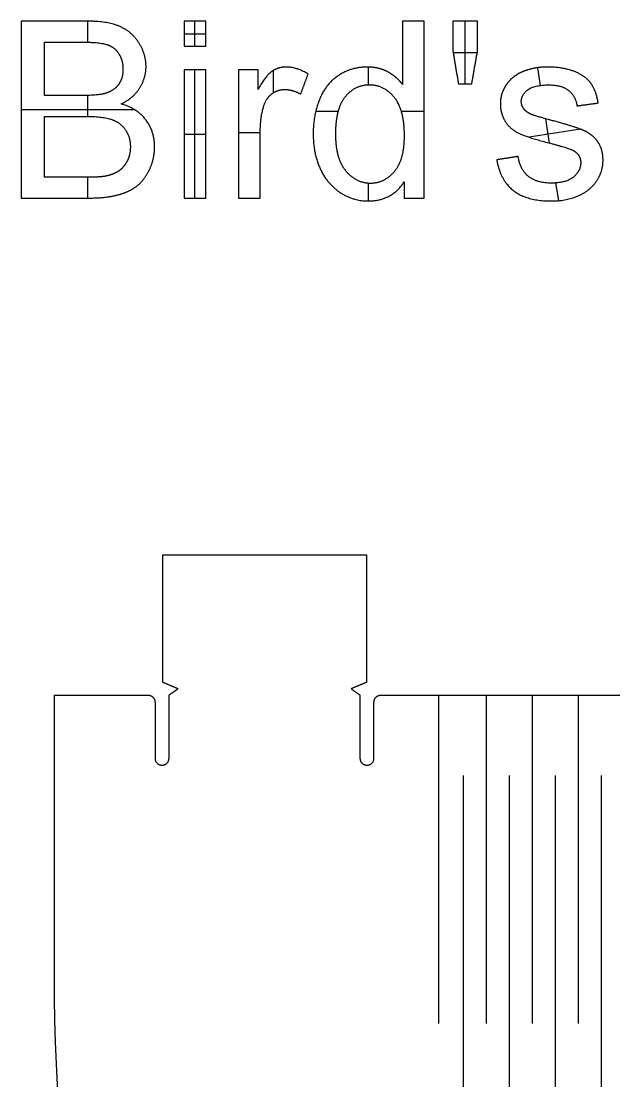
# Model space of a CAD drawing. Header units: millimetres. Extents: x -213 to 898, y -426 to 200.
# Drawn here: x -201.29 to -178.01, y 158.37 to 199.94 of the extents above; entities that cross this region are included whole.
import ezdxf

# ---------------------------------------------------------------- set-up
doc = ezdxf.new("R2010")
doc.units = ezdxf.units.MM
doc.layers.add('Cut', color=1, linetype='Continuous', true_color=0xff0000)
doc.layers.add('Layer 04', color=96, linetype='Continuous', true_color=0x007f00)

msp = doc.modelspace()

# ---------------------------------------------------------------- linework, layer by layer
at = {"layer": 'Cut'}
for p, q in [((-184.887, 160.621), (-184.887, 173.461)), ((-183.017, 160.621), (-183.017, 173.461)), ((-181.208, 160.621), (-181.208, 173.461)), ((-179.399, 160.621), (-179.399, 173.461)), ((-183.921, 147.781), (-183.921, 170.346)), ((-182.112, 147.781), (-182.112, 170.346)), ((-180.303, 147.781), (-180.303, 170.346)), ((-178.494, 147.781), (-178.494, 170.346))]:
    msp.add_line(p, q, dxfattribs=at)
at = {"layer": 'Cut', "color": 1, "true_color": 0xff0000}
for points, degree in [([(-195.73, 174), (-195.73, 176.5), (-195.73, 179)], 2), ([(-195.73, 179), (-191.73, 179), (-187.73, 179)], 2), ([(-187.73, 179), (-187.73, 176.5), (-187.73, 174)], 2), ([(-195.13, 173.75), (-195.43, 173.875), (-195.73, 174)], 2), ([(-187.73, 174), (-188.03, 173.875), (-188.33, 173.75)], 2), ([(-199.984, 162.5), (-199.984, 168), (-199.984, 173.5)], 2), ([(-199.984, 173.5), (-198.146, 173.5), (-196.309, 173.5)], 2), ([(-195.484, 173.5), (-195.307, 173.625), (-195.13, 173.75)], 2), ([(-195.484, 171.025), (-195.484, 172.262), (-195.484, 173.5)], 2), ([(-188.33, 173.75), (-188.157, 173.625), (-187.984, 173.5)], 2), ([(-187.984, 173.5), (-187.984, 172.262), (-187.984, 171.025)], 2), ([(-187.159, 173.5), (-184.821, 173.5), (-182.484, 173.5)], 2), ([(-182.484, 173.5), (-179.419, 173.5), (-176.354, 173.5)], 2), ([(-196.034, 173.225), (-196.034, 172.125), (-196.034, 171.025)], 2), ([(-187.434, 171.025), (-187.434, 172.125), (-187.434, 173.225)], 2), ([(-109.026, 162.5), (-109.03, 143.5), (-124.03, 123.5), (-149.03, 112.5), (-160.03, 112.5), (-185.03, 123.5), (-200.03, 143.5), (-199.984, 162.5)], 3)]:
    msp.add_open_spline(points, degree=degree, dxfattribs=at)
for points in [[(-196.309, 173.5), (-196.034, 173.5), (-196.034, 173.225)], [(-187.434, 173.225), (-187.434, 173.5), (-187.159, 173.5)], [(-196.034, 171.025), (-196.034, 170.75), (-195.759, 170.75)], [(-195.759, 170.75), (-195.484, 170.75), (-195.484, 171.025)], [(-187.984, 171.025), (-187.984, 170.75), (-187.709, 170.75)], [(-187.709, 170.75), (-187.434, 170.75), (-187.434, 171.025)]]:
    msp.add_rational_spline(points, [1, 0.707106781187, 1], degree=2, dxfattribs=at)
at = {"layer": 'Layer 04', "color": 96, "true_color": 0x007f00}
for p, q in [((-198.67, 199.115), (-198.67, 199.938)), ((-198.67, 199.115, 10), (-198.67, 199.938, 10)), ((-194.465, 198.959), (-194.465, 199.938)), ((-194.465, 198.959, 10), (-194.465, 199.938, 10)), ((-183.852, 197.482), (-183.852, 199.938)), ((-183.852, 197.482, 10), (-183.852, 199.938, 10)), ((-194.891, 199.449), (-194.039, 199.449)), ((-194.891, 199.449, 10), (-194.039, 199.449, 10)), ((-184.325, 198.71), (-183.378, 198.71)), ((-184.325, 198.71, 10), (-183.378, 198.71, 10)), ((-194.465, 193), (-194.465, 198.026)), ((-194.465, 193, 10), (-194.465, 198.026, 10)), ((-191.386, 197.13), (-191.386, 198.006)), ((-191.386, 197.13, 10), (-191.386, 198.006, 10)), ((-187.643, 197.435), (-187.643, 198.139)), ((-187.643, 197.435, 10), (-187.643, 198.139, 10)), ((-181.014, 198.113), (-180.905, 197.419)), ((-181.014, 198.113, 10), (-180.905, 197.419, 10)), ((-198.67, 196.204), (-198.67, 197.025)), ((-198.67, 196.204, 10), (-198.67, 197.025, 10)), ((-201.29, 196.469), (-196.843, 196.469)), ((-201.29, 196.469, 10), (-196.843, 196.469, 10)), ((-189.72, 196.412), (-188.841, 196.412)), ((-189.72, 196.412, 10), (-188.841, 196.412, 10)), ((-186.361, 196.412), (-185.463, 196.412)), ((-186.361, 196.412, 10), (-185.463, 196.412, 10)), ((-180.7, 196.112), (-180.55, 195.159)), ((-180.7, 196.112, 10), (-180.55, 195.159, 10)), ((-194.891, 195.513), (-194.039, 195.513)), ((-194.891, 195.513, 10), (-194.039, 195.513, 10)), ((-192.752, 195.57), (-191.9, 195.57)), ((-192.752, 195.57, 10), (-191.9, 195.57, 10)), ((-179.328, 195.703), (-181.34, 195.386)), ((-179.328, 195.703, 10), (-181.34, 195.386, 10)), ((-198.67, 193), (-198.67, 193.819)), ((-198.67, 193, 10), (-198.67, 193.819, 10)), ((-187.643, 192.886), (-187.643, 193.588)), ((-187.643, 192.886, 10), (-187.643, 193.588, 10)), ((-180.303, 193.592), (-180.194, 192.898)), ((-180.303, 193.592, 10), (-180.194, 192.898, 10))]:
    msp.add_line(p, q, dxfattribs=at)
for points in [[(-198.687, 199.938), (-199.989, 199.938), (-201.29, 199.938)], [(-201.29, 199.938), (-201.29, 199.938, 5), (-201.29, 199.938, 10)], [(-198.687, 199.938, 10), (-199.989, 199.938, 10), (-201.29, 199.938, 10)], [(-201.29, 199.938), (-201.29, 196.469), (-201.29, 193)], [(-201.29, 199.938, 10), (-201.29, 196.469, 10), (-201.29, 193, 10)], [(-198.687, 199.938, 5), (-199.989, 199.938, 5), (-201.29, 199.938, 5)], [(-201.29, 199.938, 5), (-201.29, 196.469, 5), (-201.29, 193, 5)], [(-199.989, 199.938), (-199.989, 199.938, 5), (-199.989, 199.938, 10)], [(-198.687, 199.938), (-198.687, 199.938, 5), (-198.687, 199.938, 10)], [(-197.411, 199.728), (-197.411, 199.728, 5), (-197.411, 199.728, 10)], [(-194.039, 199.938), (-194.465, 199.938), (-194.891, 199.938)], [(-194.891, 199.938), (-194.891, 199.938, 5), (-194.891, 199.938, 10)], [(-194.039, 199.938, 10), (-194.465, 199.938, 10), (-194.891, 199.938, 10)], [(-194.891, 199.938), (-194.891, 199.449), (-194.891, 198.959)], [(-194.891, 199.938, 10), (-194.891, 199.449, 10), (-194.891, 198.959, 10)], [(-194.039, 199.938, 5), (-194.465, 199.938, 5), (-194.891, 199.938, 5)], [(-194.891, 199.938, 5), (-194.891, 199.449, 5), (-194.891, 198.959, 5)], [(-194.465, 199.938), (-194.465, 199.938, 5), (-194.465, 199.938, 10)], [(-194.039, 198.959), (-194.039, 199.449), (-194.039, 199.938)], [(-194.039, 199.938), (-194.039, 199.938, 5), (-194.039, 199.938, 10)], [(-194.039, 198.959, 10), (-194.039, 199.449, 10), (-194.039, 199.938, 10)], [(-194.039, 198.959, 5), (-194.039, 199.449, 5), (-194.039, 199.938, 5)], [(-185.463, 199.938), (-185.887, 199.938), (-186.31, 199.938)], [(-186.31, 199.938), (-186.31, 199.938, 5), (-186.31, 199.938, 10)], [(-185.463, 199.938, 10), (-185.887, 199.938, 10), (-186.31, 199.938, 10)], [(-186.31, 199.938), (-186.31, 198.694), (-186.31, 197.449)], [(-186.31, 199.938, 10), (-186.31, 198.694, 10), (-186.31, 197.449, 10)], [(-185.463, 199.938, 5), (-185.887, 199.938, 5), (-186.31, 199.938, 5)], [(-186.31, 199.938, 5), (-186.31, 198.694, 5), (-186.31, 197.449, 5)], [(-185.887, 199.938), (-185.887, 199.938, 5), (-185.887, 199.938, 10)], [(-185.463, 193), (-185.463, 196.469), (-185.463, 199.938)], [(-185.463, 199.938), (-185.463, 199.938, 5), (-185.463, 199.938, 10)], [(-185.463, 193, 10), (-185.463, 196.469, 10), (-185.463, 199.938, 10)], [(-185.463, 193, 5), (-185.463, 196.469, 5), (-185.463, 199.938, 5)], [(-183.366, 199.938), (-183.852, 199.938), (-184.337, 199.938)], [(-184.337, 199.938), (-184.337, 199.938, 5), (-184.337, 199.938, 10)], [(-183.366, 199.938, 10), (-183.852, 199.938, 10), (-184.337, 199.938, 10)], [(-184.337, 199.938), (-184.337, 199.359), (-184.337, 198.779)], [(-184.337, 199.938, 10), (-184.337, 199.359, 10), (-184.337, 198.779, 10)], [(-183.366, 199.938, 5), (-183.852, 199.938, 5), (-184.337, 199.938, 5)], [(-184.337, 199.938, 5), (-184.337, 199.359, 5), (-184.337, 198.779, 5)], [(-183.852, 199.938), (-183.852, 199.938, 5), (-183.852, 199.938, 10)], [(-183.366, 198.779), (-183.366, 199.359), (-183.366, 199.938)], [(-183.366, 199.938), (-183.366, 199.938, 5), (-183.366, 199.938, 10)], [(-183.366, 198.779, 10), (-183.366, 199.359, 10), (-183.366, 199.938, 10)], [(-183.366, 198.779, 5), (-183.366, 199.359, 5), (-183.366, 199.938, 5)], [(-200.372, 197.023), (-200.372, 198.071), (-200.372, 199.12)], [(-200.372, 199.12), (-200.372, 199.12, 5), (-200.372, 199.12, 10)], [(-200.372, 197.023, 10), (-200.372, 198.071, 10), (-200.372, 199.12, 10)], [(-200.372, 199.12), (-199.678, 199.12), (-198.985, 199.12)], [(-200.372, 199.12, 10), (-199.678, 199.12, 10), (-198.985, 199.12, 10)], [(-200.372, 197.023, 5), (-200.372, 198.071, 5), (-200.372, 199.12, 5)], [(-200.372, 199.12, 5), (-199.678, 199.12, 5), (-198.985, 199.12, 5)], [(-199.678, 199.12), (-199.678, 199.12, 5), (-199.678, 199.12, 10)], [(-198.985, 199.12), (-198.985, 199.12, 5), (-198.985, 199.12, 10)], [(-194.891, 199.449), (-194.891, 199.449, 5), (-194.891, 199.449, 10)], [(-194.039, 199.449), (-194.039, 199.449, 5), (-194.039, 199.449, 10)], [(-184.337, 199.359), (-184.337, 199.359, 5), (-184.337, 199.359, 10)], [(-183.366, 199.359), (-183.366, 199.359, 5), (-183.366, 199.359, 10)], [(-197.93, 199.023), (-197.93, 199.023, 5), (-197.93, 199.023, 10)], [(-196.659, 199.079), (-196.659, 199.079, 5), (-196.659, 199.079, 10)], [(-194.891, 198.959), (-194.465, 198.959), (-194.039, 198.959)], [(-194.891, 198.959, 10), (-194.465, 198.959, 10), (-194.039, 198.959, 10)], [(-194.891, 198.959), (-194.891, 198.959, 5), (-194.891, 198.959, 10)], [(-194.891, 198.959, 5), (-194.465, 198.959, 5), (-194.039, 198.959, 5)], [(-194.465, 198.959), (-194.465, 198.959, 5), (-194.465, 198.959, 10)], [(-194.039, 198.959), (-194.039, 198.959, 5), (-194.039, 198.959, 10)], [(-184.337, 198.779), (-184.337, 198.779, 5), (-184.337, 198.779, 10)], [(-184.337, 198.779), (-184.228, 198.13), (-184.119, 197.482)], [(-184.337, 198.779, 10), (-184.228, 198.13, 10), (-184.119, 197.482, 10)], [(-184.337, 198.779, 5), (-184.228, 198.13, 5), (-184.119, 197.482, 5)], [(-183.594, 197.482), (-183.48, 198.13), (-183.366, 198.779)], [(-183.594, 197.482, 10), (-183.48, 198.13, 10), (-183.366, 198.779, 10)], [(-183.594, 197.482, 5), (-183.48, 198.13, 5), (-183.366, 198.779, 5)], [(-183.366, 198.779), (-183.366, 198.779, 5), (-183.366, 198.779, 10)], [(-197.456, 198.663), (-197.456, 198.663, 5), (-197.456, 198.663, 10)], [(-186.31, 198.694), (-186.31, 198.694, 5), (-186.31, 198.694, 10)], [(-200.372, 198.071), (-200.372, 198.071, 5), (-200.372, 198.071, 10)], [(-197.291, 198.055), (-197.291, 198.055, 5), (-197.291, 198.055, 10)], [(-196.387, 198.164), (-196.387, 198.164, 5), (-196.387, 198.164, 10)], [(-194.039, 198.026), (-194.465, 198.026), (-194.891, 198.026)], [(-194.891, 198.026), (-194.891, 198.026, 5), (-194.891, 198.026, 10)], [(-194.039, 198.026, 10), (-194.465, 198.026, 10), (-194.891, 198.026, 10)], [(-194.891, 198.026), (-194.891, 195.513), (-194.891, 193)], [(-194.891, 198.026, 10), (-194.891, 195.513, 10), (-194.891, 193, 10)], [(-194.039, 198.026, 5), (-194.465, 198.026, 5), (-194.891, 198.026, 5)], [(-194.891, 198.026, 5), (-194.891, 195.513, 5), (-194.891, 193, 5)], [(-194.465, 198.026), (-194.465, 198.026, 5), (-194.465, 198.026, 10)], [(-194.039, 193), (-194.039, 195.513), (-194.039, 198.026)], [(-194.039, 198.026), (-194.039, 198.026, 5), (-194.039, 198.026, 10)], [(-194.039, 193, 10), (-194.039, 195.513, 10), (-194.039, 198.026, 10)], [(-194.039, 193, 5), (-194.039, 195.513, 5), (-194.039, 198.026, 5)], [(-191.985, 198.026), (-192.368, 198.026), (-192.752, 198.026)], [(-192.752, 198.026), (-192.752, 198.026, 5), (-192.752, 198.026, 10)], [(-191.985, 198.026, 10), (-192.368, 198.026, 10), (-192.752, 198.026, 10)], [(-192.752, 198.026), (-192.752, 195.513), (-192.752, 193)], [(-192.752, 198.026, 10), (-192.752, 195.513, 10), (-192.752, 193, 10)], [(-191.985, 198.026, 5), (-192.368, 198.026, 5), (-192.752, 198.026, 5)], [(-192.752, 198.026, 5), (-192.752, 195.513, 5), (-192.752, 193, 5)], [(-192.368, 198.026), (-192.368, 198.026, 5), (-192.368, 198.026, 10)], [(-191.985, 197.264), (-191.985, 197.645), (-191.985, 198.026)], [(-191.985, 198.026), (-191.985, 198.026, 5), (-191.985, 198.026, 10)], [(-191.985, 197.264, 10), (-191.985, 197.645, 10), (-191.985, 198.026, 10)], [(-191.985, 197.264, 5), (-191.985, 197.645, 5), (-191.985, 198.026, 5)], [(-191.443, 197.97), (-191.443, 197.97, 5), (-191.443, 197.97, 10)], [(-190.897, 198.14), (-190.897, 198.14, 5), (-190.897, 198.14, 10)], [(-187.697, 198.14), (-187.697, 198.14, 5), (-187.697, 198.14, 10)], [(-186.888, 197.948), (-186.888, 197.948, 5), (-186.888, 197.948, 10)], [(-184.228, 198.13), (-184.228, 198.13, 5), (-184.228, 198.13, 10)], [(-183.48, 198.13), (-183.48, 198.13, 5), (-183.48, 198.13, 10)], [(-181.357, 198.038), (-181.357, 198.038, 5), (-181.357, 198.038, 10)], [(-180.621, 198.14), (-180.621, 198.14, 5), (-180.621, 198.14, 10)], [(-179.582, 197.97), (-179.582, 197.97, 5), (-179.582, 197.97, 10)], [(-191.985, 197.645), (-191.985, 197.645, 5), (-191.985, 197.645, 10)], [(-190.314, 197.075), (-190.168, 197.47), (-190.021, 197.865)], [(-190.314, 197.075, 10), (-190.168, 197.47, 10), (-190.021, 197.865, 10)], [(-190.314, 197.075, 5), (-190.168, 197.47, 5), (-190.021, 197.865, 5)], [(-190.168, 197.47), (-190.168, 197.47, 5), (-190.168, 197.47, 10)], [(-190.021, 197.865), (-190.021, 197.865, 5), (-190.021, 197.865, 10)], [(-188.819, 197.813), (-188.819, 197.813, 5), (-188.819, 197.813, 10)], [(-184.119, 197.482), (-183.856, 197.482), (-183.594, 197.482)], [(-184.119, 197.482, 10), (-183.856, 197.482, 10), (-183.594, 197.482, 10)], [(-184.119, 197.482), (-184.119, 197.482, 5), (-184.119, 197.482, 10)], [(-184.119, 197.482, 5), (-183.856, 197.482, 5), (-183.594, 197.482, 5)], [(-183.856, 197.482), (-183.856, 197.482, 5), (-183.856, 197.482, 10)], [(-183.594, 197.482), (-183.594, 197.482, 5), (-183.594, 197.482, 10)], [(-181.899, 197.79), (-181.899, 197.79, 5), (-181.899, 197.79, 10)], [(-178.922, 197.508), (-178.922, 197.508, 5), (-178.922, 197.508, 10)], [(-197.996, 197.103), (-197.996, 197.103, 5), (-197.996, 197.103, 10)], [(-197.468, 197.449), (-197.468, 197.449, 5), (-197.468, 197.449, 10)], [(-196.628, 197.326), (-196.628, 197.326, 5), (-196.628, 197.326, 10)], [(-191.985, 197.264), (-191.985, 197.264, 5), (-191.985, 197.264, 10)], [(-191.441, 197.092), (-191.441, 197.092, 5), (-191.441, 197.092, 10)], [(-190.939, 197.26), (-190.939, 197.26, 5), (-190.939, 197.26, 10)], [(-190.314, 197.075), (-190.314, 197.075, 5), (-190.314, 197.075, 10)], [(-187.617, 197.435), (-187.617, 197.435, 5), (-187.617, 197.435, 10)], [(-186.31, 197.449), (-186.31, 197.449, 5), (-186.31, 197.449, 10)], [(-182.318, 197.314), (-182.318, 197.314, 5), (-182.318, 197.314, 10)], [(-181.398, 197.245), (-181.398, 197.245, 5), (-181.398, 197.245, 10)], [(-180.56, 197.439), (-180.56, 197.439, 5), (-180.56, 197.439, 10)], [(-179.791, 197.222), (-179.791, 197.222, 5), (-179.791, 197.222, 10)], [(-198.872, 197.023), (-199.622, 197.023), (-200.372, 197.023)], [(-200.372, 197.023), (-200.372, 197.023, 5), (-200.372, 197.023, 10)], [(-198.872, 197.023, 10), (-199.622, 197.023, 10), (-200.372, 197.023, 10)], [(-198.872, 197.023, 5), (-199.622, 197.023, 5), (-200.372, 197.023, 5)], [(-199.622, 197.023), (-199.622, 197.023, 5), (-199.622, 197.023, 10)], [(-198.872, 197.023), (-198.872, 197.023, 5), (-198.872, 197.023, 10)], [(-197.357, 196.692), (-197.357, 196.692, 5), (-197.357, 196.692, 10)], [(-191.758, 196.625), (-191.758, 196.625, 5), (-191.758, 196.625, 10)], [(-189.571, 196.874), (-189.571, 196.874, 5), (-189.571, 196.874, 10)], [(-188.566, 196.971), (-188.566, 196.971, 5), (-188.566, 196.971, 10)], [(-186.637, 196.952), (-186.637, 196.952, 5), (-186.637, 196.952, 10)], [(-182.472, 196.692), (-182.472, 196.692, 5), (-182.472, 196.692, 10)], [(-181.648, 196.791), (-181.648, 196.791, 5), (-181.648, 196.791, 10)], [(-179.462, 196.616), (-179.045, 196.673), (-178.629, 196.73)], [(-179.462, 196.616, 10), (-179.045, 196.673, 10), (-178.629, 196.73, 10)], [(-179.462, 196.616, 5), (-179.045, 196.673, 5), (-178.629, 196.73, 5)], [(-179.045, 196.673), (-179.045, 196.673, 5), (-179.045, 196.673, 10)], [(-178.629, 196.73), (-178.629, 196.73, 5), (-178.629, 196.73, 10)], [(-201.29, 196.469), (-201.29, 196.469, 5), (-201.29, 196.469, 10)], [(-185.463, 196.469), (-185.463, 196.469, 5), (-185.463, 196.469, 10)], [(-181.544, 196.493), (-181.544, 196.493, 5), (-181.544, 196.493, 10)], [(-180.465, 196.048), (-181.09, 196.218), (-181.218, 196.266)], [(-181.218, 196.266), (-181.218, 196.266, 5), (-181.218, 196.266, 10)], [(-180.465, 196.048, 10), (-181.09, 196.218, 10), (-181.218, 196.266, 10)], [(-180.465, 196.048, 5), (-181.09, 196.218, 5), (-181.218, 196.266, 5)], [(-179.462, 196.616), (-179.462, 196.616, 5), (-179.462, 196.616, 10)], [(-200.372, 193.819), (-200.372, 195.011), (-200.372, 196.204)], [(-200.372, 196.204), (-200.372, 196.204, 5), (-200.372, 196.204, 10)], [(-200.372, 193.819, 10), (-200.372, 195.011, 10), (-200.372, 196.204, 10)], [(-200.372, 196.204), (-199.57, 196.204), (-198.767, 196.204)], [(-200.372, 196.204, 10), (-199.57, 196.204, 10), (-198.767, 196.204, 10)], [(-200.372, 193.819, 5), (-200.372, 195.011, 5), (-200.372, 196.204, 5)], [(-200.372, 196.204, 5), (-199.57, 196.204, 5), (-198.767, 196.204, 5)], [(-199.57, 196.204), (-199.57, 196.204, 5), (-199.57, 196.204, 10)], [(-198.767, 196.204), (-198.767, 196.204, 5), (-198.767, 196.204, 10)], [(-197.752, 196.088), (-197.752, 196.088, 5), (-197.752, 196.088, 10)], [(-196.389, 196.062), (-196.389, 196.062, 5), (-196.389, 196.062, 10)], [(-182.285, 196.017), (-182.285, 196.017, 5), (-182.285, 196.017, 10)], [(-180.966, 196.188), (-180.966, 196.188, 5), (-180.966, 196.188, 10)], [(-180.465, 196.048), (-180.465, 196.048, 5), (-180.465, 196.048, 10)], [(-197.201, 195.686), (-197.201, 195.686, 5), (-197.201, 195.686, 10)], [(-194.891, 195.513), (-194.891, 195.513, 5), (-194.891, 195.513, 10)], [(-194.039, 195.513), (-194.039, 195.513, 5), (-194.039, 195.513, 10)], [(-192.752, 195.513), (-192.752, 195.513, 5), (-192.752, 195.513, 10)], [(-191.9, 193), (-191.9, 194.316), (-191.9, 195.632)], [(-191.9, 195.632), (-191.9, 195.632, 5), (-191.9, 195.632, 10)], [(-191.9, 193, 10), (-191.9, 194.316, 10), (-191.9, 195.632, 10)], [(-191.9, 193, 5), (-191.9, 194.316, 5), (-191.9, 195.632, 5)], [(-189.822, 195.508), (-189.822, 195.508, 5), (-189.822, 195.508, 10)], [(-188.947, 195.508), (-188.947, 195.508, 5), (-188.947, 195.508, 10)], [(-186.239, 195.437), (-186.239, 195.437, 5), (-186.239, 195.437, 10)], [(-181.736, 195.539), (-181.736, 195.539, 5), (-181.736, 195.539, 10)], [(-179.204, 195.653), (-179.204, 195.653, 5), (-179.204, 195.653, 10)], [(-200.372, 195.011), (-200.372, 195.011, 5), (-200.372, 195.011, 10)], [(-197.002, 195.011), (-197.002, 195.011, 5), (-197.002, 195.011, 10)], [(-196.051, 195.011), (-196.051, 195.011, 5), (-196.051, 195.011, 10)], [(-180.437, 195.13), (-180.437, 195.13, 5), (-180.437, 195.13, 10)], [(-178.643, 195.206), (-178.643, 195.206, 5), (-178.643, 195.206, 10)], [(-181.771, 194.633), (-182.193, 194.567), (-182.614, 194.5)], [(-181.771, 194.633, 10), (-182.193, 194.567, 10), (-182.614, 194.5, 10)], [(-181.771, 194.633, 5), (-182.193, 194.567, 5), (-182.614, 194.5, 5)], [(-182.193, 194.567), (-182.193, 194.567, 5), (-182.193, 194.567, 10)], [(-181.771, 194.633), (-181.771, 194.633, 5), (-181.771, 194.633, 10)], [(-179.566, 194.841), (-179.566, 194.841, 5), (-179.566, 194.841, 10)], [(-197.139, 194.427), (-197.139, 194.427, 5), (-197.139, 194.427, 10)], [(-191.9, 194.316), (-191.9, 194.316, 5), (-191.9, 194.316, 10)], [(-189.545, 194.143), (-189.545, 194.143, 5), (-189.545, 194.143, 10)], [(-182.614, 194.5), (-182.614, 194.5, 5), (-182.614, 194.5, 10)], [(-179.315, 194.387), (-179.315, 194.387, 5), (-179.315, 194.387, 10)], [(-178.439, 194.477), (-178.439, 194.477, 5), (-178.439, 194.477, 10)], [(-198.644, 193.819), (-199.508, 193.819), (-200.372, 193.819)], [(-200.372, 193.819), (-200.372, 193.819, 5), (-200.372, 193.819, 10)], [(-198.644, 193.819, 10), (-199.508, 193.819, 10), (-200.372, 193.819, 10)], [(-198.644, 193.819, 5), (-199.508, 193.819, 5), (-200.372, 193.819, 5)], [(-199.508, 193.819), (-199.508, 193.819, 5), (-199.508, 193.819, 10)], [(-198.644, 193.819), (-198.644, 193.819, 5), (-198.644, 193.819, 10)], [(-198.02, 193.852), (-198.02, 193.852, 5), (-198.02, 193.852, 10)], [(-197.49, 194.041), (-197.49, 194.041, 5), (-197.49, 194.041, 10)], [(-196.257, 194.105), (-196.257, 194.105, 5), (-196.257, 194.105, 10)], [(-188.54, 194.065), (-188.54, 194.065, 5), (-188.54, 194.065, 10)], [(-186.63, 194.044), (-186.63, 194.044, 5), (-186.63, 194.044, 10)], [(-181.376, 193.857), (-181.376, 193.857, 5), (-181.376, 193.857, 10)], [(-179.599, 193.826), (-179.599, 193.826, 5), (-179.599, 193.826, 10)], [(-196.765, 193.459), (-196.765, 193.459, 5), (-196.765, 193.459, 10)], [(-187.579, 193.587), (-187.579, 193.587, 5), (-187.579, 193.587, 10)], [(-186.254, 193.634), (-186.254, 193.317), (-186.254, 193)], [(-186.254, 193.634, 10), (-186.254, 193.317, 10), (-186.254, 193, 10)], [(-186.254, 193.634), (-186.254, 193.634, 5), (-186.254, 193.634, 10)], [(-186.254, 193.634, 5), (-186.254, 193.317, 5), (-186.254, 193, 5)], [(-186.254, 193.317), (-186.254, 193.317, 5), (-186.254, 193.317, 10)], [(-180.47, 193.587), (-180.47, 193.587, 5), (-180.47, 193.587, 10)], [(-178.688, 193.674), (-178.688, 193.674, 5), (-178.688, 193.674, 10)], [(-201.29, 193), (-201.29, 193, 5), (-201.29, 193, 10)], [(-201.29, 193), (-199.967, 193), (-198.644, 193)], [(-201.29, 193, 10), (-199.967, 193, 10), (-198.644, 193, 10)], [(-201.29, 193, 5), (-199.967, 193, 5), (-198.644, 193, 5)], [(-199.967, 193), (-199.967, 193, 5), (-199.967, 193, 10)], [(-198.644, 193), (-198.644, 193, 5), (-198.644, 193, 10)], [(-197.525, 193.116), (-197.525, 193.116, 5), (-197.525, 193.116, 10)], [(-194.891, 193), (-194.465, 193), (-194.039, 193)], [(-194.891, 193, 10), (-194.465, 193, 10), (-194.039, 193, 10)], [(-194.891, 193), (-194.891, 193, 5), (-194.891, 193, 10)], [(-194.891, 193, 5), (-194.465, 193, 5), (-194.039, 193, 5)], [(-194.465, 193), (-194.465, 193, 5), (-194.465, 193, 10)], [(-194.039, 193), (-194.039, 193, 5), (-194.039, 193, 10)], [(-192.752, 193), (-192.752, 193, 5), (-192.752, 193, 10)], [(-192.752, 193), (-192.326, 193), (-191.9, 193)], [(-192.752, 193, 10), (-192.326, 193, 10), (-191.9, 193, 10)], [(-192.752, 193, 5), (-192.326, 193, 5), (-191.9, 193, 5)], [(-192.326, 193), (-192.326, 193, 5), (-192.326, 193, 10)], [(-191.9, 193), (-191.9, 193, 5), (-191.9, 193, 10)], [(-188.764, 193.218), (-188.764, 193.218, 5), (-188.764, 193.218, 10)], [(-187.659, 192.886), (-187.659, 192.886, 5), (-187.659, 192.886, 10)], [(-186.254, 193), (-186.254, 193, 5), (-186.254, 193, 10)], [(-186.254, 193), (-185.858, 193), (-185.463, 193)], [(-186.254, 193, 10), (-185.858, 193, 10), (-185.463, 193, 10)], [(-186.254, 193, 5), (-185.858, 193, 5), (-185.463, 193, 5)], [(-185.858, 193), (-185.858, 193, 5), (-185.858, 193, 10)], [(-185.463, 193), (-185.463, 193, 5), (-185.463, 193, 10)], [(-181.958, 193.293), (-181.958, 193.293, 5), (-181.958, 193.293, 10)], [(-180.465, 192.886), (-180.465, 192.886, 5), (-180.465, 192.886, 10)], [(-179.405, 193.092), (-179.405, 193.092, 5), (-179.405, 193.092, 10)]]:
    msp.add_open_spline(points, degree=2, dxfattribs=at)
for points, knots in [([(-197.357, 196.692), (-196.87, 196.933), (-196.628, 197.326), (-196.387, 197.719), (-196.387, 198.164), (-196.387, 198.642), (-196.659, 199.079), (-196.931, 199.517), (-197.411, 199.728), (-197.892, 199.938), (-198.687, 199.938)], [18.187289, 18.187289, 18.187289, 19.187289, 19.187289, 20.187289, 20.187289, 21.187289, 21.187289, 22.187289, 22.187289, 23.187289, 23.187289, 23.187289]), ([(-197.357, 196.692, 10), (-196.87, 196.933, 10), (-196.628, 197.326, 10), (-196.387, 197.719, 10), (-196.387, 198.164, 10), (-196.387, 198.642, 10), (-196.659, 199.079, 10), (-196.931, 199.517, 10), (-197.411, 199.728, 10), (-197.892, 199.938, 10), (-198.687, 199.938, 10)], [18.187289, 18.187289, 18.187289, 19.187289, 19.187289, 20.187289, 20.187289, 21.187289, 21.187289, 22.187289, 22.187289, 23.187289, 23.187289, 23.187289]), ([(-197.357, 196.692, 5), (-196.87, 196.933, 5), (-196.628, 197.326, 5), (-196.387, 197.719, 5), (-196.387, 198.164, 5), (-196.387, 198.642, 5), (-196.659, 199.079, 5), (-196.931, 199.517, 5), (-197.411, 199.728, 5), (-197.892, 199.938, 5), (-198.687, 199.938, 5)], [18.187289, 18.187289, 18.187289, 19.187289, 19.187289, 20.187289, 20.187289, 21.187289, 21.187289, 22.187289, 22.187289, 23.187289, 23.187289, 23.187289]), ([(-198.985, 199.12), (-198.237, 199.12), (-197.93, 199.023), (-197.622, 198.926), (-197.456, 198.663), (-197.291, 198.4), (-197.291, 198.055), (-197.291, 197.69), (-197.468, 197.449), (-197.646, 197.208), (-197.996, 197.103), (-198.261, 197.023), (-198.872, 197.023)], [40.888438, 40.888438, 40.888438, 41.888438, 41.888438, 42.888438, 42.888438, 43.888438, 43.888438, 44.888438, 44.888438, 45.888438, 45.888438, 46.888438, 46.888438, 46.888438]), ([(-198.985, 199.12, 10), (-198.237, 199.12, 10), (-197.93, 199.023, 10), (-197.622, 198.926, 10), (-197.456, 198.663, 10), (-197.291, 198.4, 10), (-197.291, 198.055, 10), (-197.291, 197.69, 10), (-197.468, 197.449, 10), (-197.646, 197.208, 10), (-197.996, 197.103, 10), (-198.261, 197.023, 10), (-198.872, 197.023, 10)], [40.888438, 40.888438, 40.888438, 41.888438, 41.888438, 42.888438, 42.888438, 43.888438, 43.888438, 44.888438, 44.888438, 45.888438, 45.888438, 46.888438, 46.888438, 46.888438]), ([(-198.985, 199.12, 5), (-198.237, 199.12, 5), (-197.93, 199.023, 5), (-197.622, 198.926, 5), (-197.456, 198.663, 5), (-197.291, 198.4, 5), (-197.291, 198.055, 5), (-197.291, 197.69, 5), (-197.468, 197.449, 5), (-197.646, 197.208, 5), (-197.996, 197.103, 5), (-198.261, 197.023, 5), (-198.872, 197.023, 5)], [40.888438, 40.888438, 40.888438, 41.888438, 41.888438, 42.888438, 42.888438, 43.888438, 43.888438, 44.888438, 44.888438, 45.888438, 45.888438, 46.888438, 46.888438, 46.888438]), ([(-190.021, 197.865), (-190.466, 198.14), (-190.897, 198.14), (-191.195, 198.14), (-191.443, 197.97), (-191.692, 197.799), (-191.985, 197.264)], [15.03854, 15.03854, 15.03854, 16.03854, 16.03854, 17.03854, 17.03854, 18.03854, 18.03854, 18.03854]), ([(-190.021, 197.865, 10), (-190.466, 198.14, 10), (-190.897, 198.14, 10), (-191.195, 198.14, 10), (-191.443, 197.97, 10), (-191.692, 197.799, 10), (-191.985, 197.264, 10)], [15.03854, 15.03854, 15.03854, 16.03854, 16.03854, 17.03854, 17.03854, 18.03854, 18.03854, 18.03854]), ([(-190.021, 197.865, 5), (-190.466, 198.14, 5), (-190.897, 198.14, 5), (-191.195, 198.14, 5), (-191.443, 197.97, 5), (-191.692, 197.799, 5), (-191.985, 197.264, 5)], [15.03854, 15.03854, 15.03854, 16.03854, 16.03854, 17.03854, 17.03854, 18.03854, 18.03854, 18.03854]), ([(-186.31, 197.449), (-186.533, 197.757), (-186.888, 197.948), (-187.243, 198.14), (-187.697, 198.14), (-188.317, 198.14), (-188.819, 197.813), (-189.32, 197.487), (-189.571, 196.874), (-189.822, 196.261), (-189.822, 195.508), (-189.822, 194.737), (-189.545, 194.143), (-189.268, 193.549), (-188.764, 193.218), (-188.26, 192.886), (-187.659, 192.886), (-186.732, 192.886), (-186.254, 193.634)], [11.699797, 11.699797, 11.699797, 12.699797, 12.699797, 13.699797, 13.699797, 14.699797, 14.699797, 15.699797, 15.699797, 16.699797, 16.699797, 17.699797, 17.699797, 18.699797, 18.699797, 19.699797, 19.699797, 20.699797, 20.699797, 20.699797]), ([(-186.31, 197.449, 10), (-186.533, 197.757, 10), (-186.888, 197.948, 10), (-187.243, 198.14, 10), (-187.697, 198.14, 10), (-188.317, 198.14, 10), (-188.819, 197.813, 10), (-189.32, 197.487, 10), (-189.571, 196.874, 10), (-189.822, 196.261, 10), (-189.822, 195.508, 10), (-189.822, 194.737, 10), (-189.545, 194.143, 10), (-189.268, 193.549, 10), (-188.764, 193.218, 10), (-188.26, 192.886, 10), (-187.659, 192.886, 10), (-186.732, 192.886, 10), (-186.254, 193.634, 10)], [11.699797, 11.699797, 11.699797, 12.699797, 12.699797, 13.699797, 13.699797, 14.699797, 14.699797, 15.699797, 15.699797, 16.699797, 16.699797, 17.699797, 17.699797, 18.699797, 18.699797, 19.699797, 19.699797, 20.699797, 20.699797, 20.699797]), ([(-186.31, 197.449, 5), (-186.533, 197.757, 5), (-186.888, 197.948, 5), (-187.243, 198.14, 5), (-187.697, 198.14, 5), (-188.317, 198.14, 5), (-188.819, 197.813, 5), (-189.32, 197.487, 5), (-189.571, 196.874, 5), (-189.822, 196.261, 5), (-189.822, 195.508, 5), (-189.822, 194.737, 5), (-189.545, 194.143, 5), (-189.268, 193.549, 5), (-188.764, 193.218, 5), (-188.26, 192.886, 5), (-187.659, 192.886, 5), (-186.732, 192.886, 5), (-186.254, 193.634, 5)], [11.699797, 11.699797, 11.699797, 12.699797, 12.699797, 13.699797, 13.699797, 14.699797, 14.699797, 15.699797, 15.699797, 16.699797, 16.699797, 17.699797, 17.699797, 18.699797, 18.699797, 19.699797, 19.699797, 20.699797, 20.699797, 20.699797]), ([(-178.629, 196.73), (-178.709, 197.217), (-178.922, 197.508), (-179.135, 197.799), (-179.582, 197.97), (-180.03, 198.14), (-180.621, 198.14), (-181.014, 198.14), (-181.357, 198.038), (-181.7, 197.936), (-181.899, 197.79), (-182.164, 197.6), (-182.318, 197.314), (-182.472, 197.028), (-182.472, 196.692), (-182.472, 196.323), (-182.285, 196.017), (-182.098, 195.712), (-181.736, 195.539), (-181.374, 195.366), (-180.437, 195.13)], [-32, -32, -32, -31, -31, -30, -30, -29, -29, -28, -28, -27, -27, -26, -26, -25, -25, -24, -24, -23, -23, -22, -22, -22]), ([(-178.629, 196.73, 10), (-178.709, 197.217, 10), (-178.922, 197.508, 10), (-179.135, 197.799, 10), (-179.582, 197.97, 10), (-180.03, 198.14, 10), (-180.621, 198.14, 10), (-181.014, 198.14, 10), (-181.357, 198.038, 10), (-181.7, 197.936, 10), (-181.899, 197.79, 10), (-182.164, 197.6, 10), (-182.318, 197.314, 10), (-182.472, 197.028, 10), (-182.472, 196.692, 10), (-182.472, 196.323, 10), (-182.285, 196.017, 10), (-182.098, 195.712, 10), (-181.736, 195.539, 10), (-181.374, 195.366, 10), (-180.437, 195.13, 10)], [-32, -32, -32, -31, -31, -30, -30, -29, -29, -28, -28, -27, -27, -26, -26, -25, -25, -24, -24, -23, -23, -22, -22, -22]), ([(-178.629, 196.73, 5), (-178.709, 197.217, 5), (-178.922, 197.508, 5), (-179.135, 197.799, 5), (-179.582, 197.97, 5), (-180.03, 198.14, 5), (-180.621, 198.14, 5), (-181.014, 198.14, 5), (-181.357, 198.038, 5), (-181.7, 197.936, 5), (-181.899, 197.79, 5), (-182.164, 197.6, 5), (-182.318, 197.314, 5), (-182.472, 197.028, 5), (-182.472, 196.692, 5), (-182.472, 196.323, 5), (-182.285, 196.017, 5), (-182.098, 195.712, 5), (-181.736, 195.539, 5), (-181.374, 195.366, 5), (-180.437, 195.13, 5)], [-32, -32, -32, -31, -31, -30, -30, -29, -29, -28, -28, -27, -27, -26, -26, -25, -25, -24, -24, -23, -23, -22, -22, -22]), ([(-191.9, 195.632), (-191.9, 196.171), (-191.758, 196.625), (-191.663, 196.924), (-191.441, 197.092), (-191.218, 197.26), (-190.939, 197.26), (-190.627, 197.26), (-190.314, 197.075)], [10.03854, 10.03854, 10.03854, 11.03854, 11.03854, 12.03854, 12.03854, 13.03854, 13.03854, 14.03854, 14.03854, 14.03854]), ([(-191.9, 195.632, 10), (-191.9, 196.171, 10), (-191.758, 196.625, 10), (-191.663, 196.924, 10), (-191.441, 197.092, 10), (-191.218, 197.26, 10), (-190.939, 197.26, 10), (-190.627, 197.26, 10), (-190.314, 197.075, 10)], [10.03854, 10.03854, 10.03854, 11.03854, 11.03854, 12.03854, 12.03854, 13.03854, 13.03854, 14.03854, 14.03854, 14.03854]), ([(-191.9, 195.632, 5), (-191.9, 196.171, 5), (-191.758, 196.625, 5), (-191.663, 196.924, 5), (-191.441, 197.092, 5), (-191.218, 197.26, 5), (-190.939, 197.26, 5), (-190.627, 197.26, 5), (-190.314, 197.075, 5)], [10.03854, 10.03854, 10.03854, 11.03854, 11.03854, 12.03854, 12.03854, 13.03854, 13.03854, 14.03854, 14.03854, 14.03854]), ([(-188.947, 195.508), (-188.947, 196.507), (-188.566, 196.971), (-188.185, 197.435), (-187.617, 197.435), (-187.034, 197.435), (-186.637, 196.952), (-186.239, 196.469), (-186.239, 195.437), (-186.239, 194.5), (-186.63, 194.044), (-187.02, 193.587), (-187.579, 193.587), (-188.133, 193.587), (-188.54, 194.065), (-188.947, 194.543), (-188.947, 195.508)], [20.699797, 20.699797, 20.699797, 21.699797, 21.699797, 22.699797, 22.699797, 23.699797, 23.699797, 24.699797, 24.699797, 25.699797, 25.699797, 26.699797, 26.699797, 27.699797, 27.699797, 28.699797, 28.699797, 28.699797]), ([(-188.947, 195.508, 10), (-188.947, 196.507, 10), (-188.566, 196.971, 10), (-188.185, 197.435, 10), (-187.617, 197.435, 10), (-187.034, 197.435, 10), (-186.637, 196.952, 10), (-186.239, 196.469, 10), (-186.239, 195.437, 10), (-186.239, 194.5, 10), (-186.63, 194.044, 10), (-187.02, 193.587, 10), (-187.579, 193.587, 10), (-188.133, 193.587, 10), (-188.54, 194.065, 10), (-188.947, 194.543, 10), (-188.947, 195.508, 10)], [20.699797, 20.699797, 20.699797, 21.699797, 21.699797, 22.699797, 22.699797, 23.699797, 23.699797, 24.699797, 24.699797, 25.699797, 25.699797, 26.699797, 26.699797, 27.699797, 27.699797, 28.699797, 28.699797, 28.699797]), ([(-188.947, 195.508, 5), (-188.947, 196.507, 5), (-188.566, 196.971, 5), (-188.185, 197.435, 5), (-187.617, 197.435, 5), (-187.034, 197.435, 5), (-186.637, 196.952, 5), (-186.239, 196.469, 5), (-186.239, 195.437, 5), (-186.239, 194.5, 5), (-186.63, 194.044, 5), (-187.02, 193.587, 5), (-187.579, 193.587, 5), (-188.133, 193.587, 5), (-188.54, 194.065, 5), (-188.947, 194.543, 5), (-188.947, 195.508, 5)], [20.699797, 20.699797, 20.699797, 21.699797, 21.699797, 22.699797, 22.699797, 23.699797, 23.699797, 24.699797, 24.699797, 25.699797, 25.699797, 26.699797, 26.699797, 27.699797, 27.699797, 28.699797, 28.699797, 28.699797]), ([(-181.218, 196.266), (-181.44, 196.356), (-181.544, 196.493), (-181.648, 196.625), (-181.648, 196.791), (-181.648, 197.051), (-181.398, 197.245), (-181.147, 197.439), (-180.56, 197.439), (-180.063, 197.439), (-179.791, 197.222), (-179.519, 197.004), (-179.462, 196.616)], [-39, -39, -39, -38, -38, -37, -37, -36, -36, -35, -35, -34, -34, -33, -33, -33]), ([(-181.218, 196.266, 10), (-181.44, 196.356, 10), (-181.544, 196.493, 10), (-181.648, 196.625, 10), (-181.648, 196.791, 10), (-181.648, 197.051, 10), (-181.398, 197.245, 10), (-181.147, 197.439, 10), (-180.56, 197.439, 10), (-180.063, 197.439, 10), (-179.791, 197.222, 10), (-179.519, 197.004, 10), (-179.462, 196.616, 10)], [-39, -39, -39, -38, -38, -37, -37, -36, -36, -35, -35, -34, -34, -33, -33, -33]), ([(-181.218, 196.266, 5), (-181.44, 196.356, 5), (-181.544, 196.493, 5), (-181.648, 196.625, 5), (-181.648, 196.791, 5), (-181.648, 197.051, 5), (-181.398, 197.245, 5), (-181.147, 197.439, 5), (-180.56, 197.439, 5), (-180.063, 197.439, 5), (-179.791, 197.222, 5), (-179.519, 197.004, 5), (-179.462, 196.616, 5)], [-39, -39, -39, -38, -38, -37, -37, -36, -36, -35, -35, -34, -34, -33, -33, -33]), ([(-198.644, 193), (-197.982, 193), (-197.525, 193.116), (-197.068, 193.232), (-196.765, 193.459), (-196.462, 193.686), (-196.257, 194.105), (-196.051, 194.524), (-196.051, 195.011), (-196.051, 195.617), (-196.389, 196.062), (-196.728, 196.507), (-197.357, 196.692)], [12.187289, 12.187289, 12.187289, 13.187289, 13.187289, 14.187289, 14.187289, 15.187289, 15.187289, 16.187289, 16.187289, 17.187289, 17.187289, 18.187289, 18.187289, 18.187289]), ([(-198.644, 193, 10), (-197.982, 193, 10), (-197.525, 193.116, 10), (-197.068, 193.232, 10), (-196.765, 193.459, 10), (-196.462, 193.686, 10), (-196.257, 194.105, 10), (-196.051, 194.524, 10), (-196.051, 195.011, 10), (-196.051, 195.617, 10), (-196.389, 196.062, 10), (-196.728, 196.507, 10), (-197.357, 196.692, 10)], [12.187289, 12.187289, 12.187289, 13.187289, 13.187289, 14.187289, 14.187289, 15.187289, 15.187289, 16.187289, 16.187289, 17.187289, 17.187289, 18.187289, 18.187289, 18.187289]), ([(-198.644, 193, 5), (-197.982, 193, 5), (-197.525, 193.116, 5), (-197.068, 193.232, 5), (-196.765, 193.459, 5), (-196.462, 193.686, 5), (-196.257, 194.105, 5), (-196.051, 194.524, 5), (-196.051, 195.011, 5), (-196.051, 195.617, 5), (-196.389, 196.062, 5), (-196.728, 196.507, 5), (-197.357, 196.692, 5)], [12.187289, 12.187289, 12.187289, 13.187289, 13.187289, 14.187289, 14.187289, 15.187289, 15.187289, 16.187289, 16.187289, 17.187289, 17.187289, 18.187289, 18.187289, 18.187289]), ([(-198.767, 196.204), (-198.105, 196.204), (-197.752, 196.088), (-197.4, 195.972), (-197.201, 195.686), (-197.002, 195.4), (-197.002, 195.011), (-197.002, 194.68), (-197.139, 194.427), (-197.277, 194.174), (-197.49, 194.041), (-197.703, 193.909), (-198.02, 193.852), (-198.199, 193.819), (-198.644, 193.819)], [28.904665, 28.904665, 28.904665, 29.904665, 29.904665, 30.904665, 30.904665, 31.904665, 31.904665, 32.904665, 32.904665, 33.904665, 33.904665, 34.904665, 34.904665, 35.904665, 35.904665, 35.904665]), ([(-198.767, 196.204, 10), (-198.105, 196.204, 10), (-197.752, 196.088, 10), (-197.4, 195.972, 10), (-197.201, 195.686, 10), (-197.002, 195.4, 10), (-197.002, 195.011, 10), (-197.002, 194.68, 10), (-197.139, 194.427, 10), (-197.277, 194.174, 10), (-197.49, 194.041, 10), (-197.703, 193.909, 10), (-198.02, 193.852, 10), (-198.199, 193.819, 10), (-198.644, 193.819, 10)], [28.904665, 28.904665, 28.904665, 29.904665, 29.904665, 30.904665, 30.904665, 31.904665, 31.904665, 32.904665, 32.904665, 33.904665, 33.904665, 34.904665, 34.904665, 35.904665, 35.904665, 35.904665]), ([(-198.767, 196.204, 5), (-198.105, 196.204, 5), (-197.752, 196.088, 5), (-197.4, 195.972, 5), (-197.201, 195.686, 5), (-197.002, 195.4, 5), (-197.002, 195.011, 5), (-197.002, 194.68, 5), (-197.139, 194.427, 5), (-197.277, 194.174, 5), (-197.49, 194.041, 5), (-197.703, 193.909, 5), (-198.02, 193.852, 5), (-198.199, 193.819, 5), (-198.644, 193.819, 5)], [28.904665, 28.904665, 28.904665, 29.904665, 29.904665, 30.904665, 30.904665, 31.904665, 31.904665, 32.904665, 32.904665, 33.904665, 33.904665, 34.904665, 34.904665, 35.904665, 35.904665, 35.904665]), ([(-182.614, 194.5), (-182.472, 193.7), (-181.958, 193.293), (-181.445, 192.886), (-180.465, 192.886), (-179.874, 192.886), (-179.405, 193.092), (-178.936, 193.298), (-178.688, 193.674), (-178.439, 194.051), (-178.439, 194.477), (-178.439, 194.912), (-178.643, 195.206), (-178.847, 195.499), (-179.204, 195.653), (-179.561, 195.807), (-180.465, 196.048)], [-48, -48, -48, -47, -47, -46, -46, -45, -45, -44, -44, -43, -43, -42, -42, -41, -41, -40, -40, -40]), ([(-182.614, 194.5, 10), (-182.472, 193.7, 10), (-181.958, 193.293, 10), (-181.445, 192.886, 10), (-180.465, 192.886, 10), (-179.874, 192.886, 10), (-179.405, 193.092, 10), (-178.936, 193.298, 10), (-178.688, 193.674, 10), (-178.439, 194.051, 10), (-178.439, 194.477, 10), (-178.439, 194.912, 10), (-178.643, 195.206, 10), (-178.847, 195.499, 10), (-179.204, 195.653, 10), (-179.561, 195.807, 10), (-180.465, 196.048, 10)], [-48, -48, -48, -47, -47, -46, -46, -45, -45, -44, -44, -43, -43, -42, -42, -41, -41, -40, -40, -40]), ([(-182.614, 194.5, 5), (-182.472, 193.7, 5), (-181.958, 193.293, 5), (-181.445, 192.886, 5), (-180.465, 192.886, 5), (-179.874, 192.886, 5), (-179.405, 193.092, 5), (-178.936, 193.298, 5), (-178.688, 193.674, 5), (-178.439, 194.051, 5), (-178.439, 194.477, 5), (-178.439, 194.912, 5), (-178.643, 195.206, 5), (-178.847, 195.499, 5), (-179.204, 195.653, 5), (-179.561, 195.807, 5), (-180.465, 196.048, 5)], [-48, -48, -48, -47, -47, -46, -46, -45, -45, -44, -44, -43, -43, -42, -42, -41, -41, -40, -40, -40]), ([(-180.437, 195.13), (-179.741, 194.955), (-179.566, 194.841), (-179.315, 194.675), (-179.315, 194.387), (-179.315, 194.065), (-179.599, 193.826), (-179.883, 193.587), (-180.47, 193.587), (-181.052, 193.587), (-181.376, 193.857), (-181.7, 194.126), (-181.771, 194.633)], [-22, -22, -22, -21, -21, -20, -20, -19, -19, -18, -18, -17, -17, -16, -16, -16]), ([(-180.437, 195.13, 10), (-179.741, 194.955, 10), (-179.566, 194.841, 10), (-179.315, 194.675, 10), (-179.315, 194.387, 10), (-179.315, 194.065, 10), (-179.599, 193.826, 10), (-179.883, 193.587, 10), (-180.47, 193.587, 10), (-181.052, 193.587, 10), (-181.376, 193.857, 10), (-181.7, 194.126, 10), (-181.771, 194.633, 10)], [-22, -22, -22, -21, -21, -20, -20, -19, -19, -18, -18, -17, -17, -16, -16, -16]), ([(-180.437, 195.13, 5), (-179.741, 194.955, 5), (-179.566, 194.841, 5), (-179.315, 194.675, 5), (-179.315, 194.387, 5), (-179.315, 194.065, 5), (-179.599, 193.826, 5), (-179.883, 193.587, 5), (-180.47, 193.587, 5), (-181.052, 193.587, 5), (-181.376, 193.857, 5), (-181.7, 194.126, 5), (-181.771, 194.633, 5)], [-22, -22, -22, -21, -21, -20, -20, -19, -19, -18, -18, -17, -17, -16, -16, -16])]:
    msp.add_open_spline(points, degree=2, knots=knots, dxfattribs=at)

doc.saveas('drawing.dxf')
